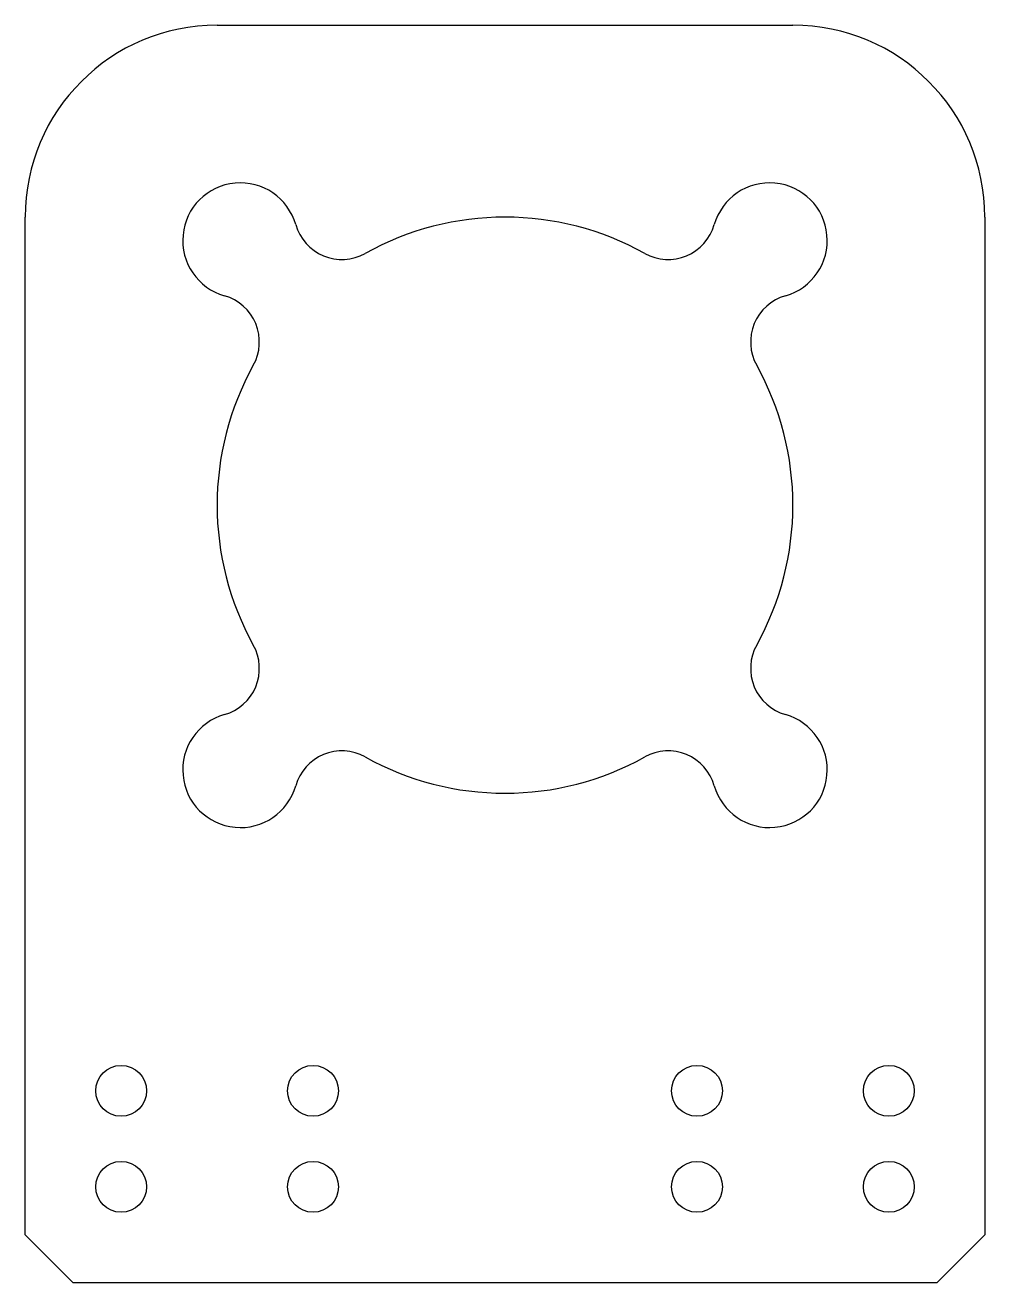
# Model space of a CAD drawing. Extents: x -50 to 50, y -30 to 101.
import ezdxf

# ---------------------------------------------------------------- set-up
doc = ezdxf.new("R2010")
doc.units = 0
doc.layers.add('Shape2DView', color=7, linetype='CONTINUOUS')

msp = doc.modelspace()

# ---------------------------------------------------------------- linework, layer by layer
at = {"layer": 'Shape2DView'}
for p, q in [((-30, 101), (30, 101)), ((-50, -25), (-50, 81)), ((50, 81), (50, -25)), ((-50, -25), (-45, -30)), ((50, -25), (45, -30)), ((45, -30), (-45, -30))]:
    msp.add_line(p, q, dxfattribs=at)
for centre in [(-40, -10), (-20, -10), (20, -10), (40, -10), (-40, -20), (-20, -20), (20, -20), (40, -20)]:
    msp.add_circle(centre, 2.65, dxfattribs=at)
for centre, radius, start, end in [((-30, 81), 20, 90, 180), ((30, 81), 20, 0, 90), ((-27.5772, 78.5772), 6, 15.9211, -105.921), ((27.5772, 78.5772), 6, -74.0789, 164.079), ((-16.9991, 81.5946), 5, -164.079, -60.9424), ((0, 51), 30, 60.9424, 119.058), ((16.9991, 81.5946), 5, -119.058, -15.9211), ((-30.5946, 67.9991), 5, -29.0576, 74.0789), ((30.5946, 67.9991), 5, 105.921, -150.942), ((0, 51), 30, 150.942, -150.942), ((0, 51), 30, -29.0576, 29.0576), ((-30.5946, 34.0009), 5, -74.0789, 29.0576), ((30.5946, 34.0009), 5, 150.942, -105.921), ((-27.5772, 23.4228), 6, 105.921, -15.9211), ((27.5772, 23.4228), 6, -164.079, 74.0789), ((-16.9991, 20.4054), 5, 60.9424, 164.079), ((16.9991, 20.4054), 5, 15.9211, 119.058), ((0, 51), 30, -119.058, -60.9424)]:
    msp.add_arc(centre, radius, start, end, dxfattribs=at)

doc.saveas('drawing.dxf')
